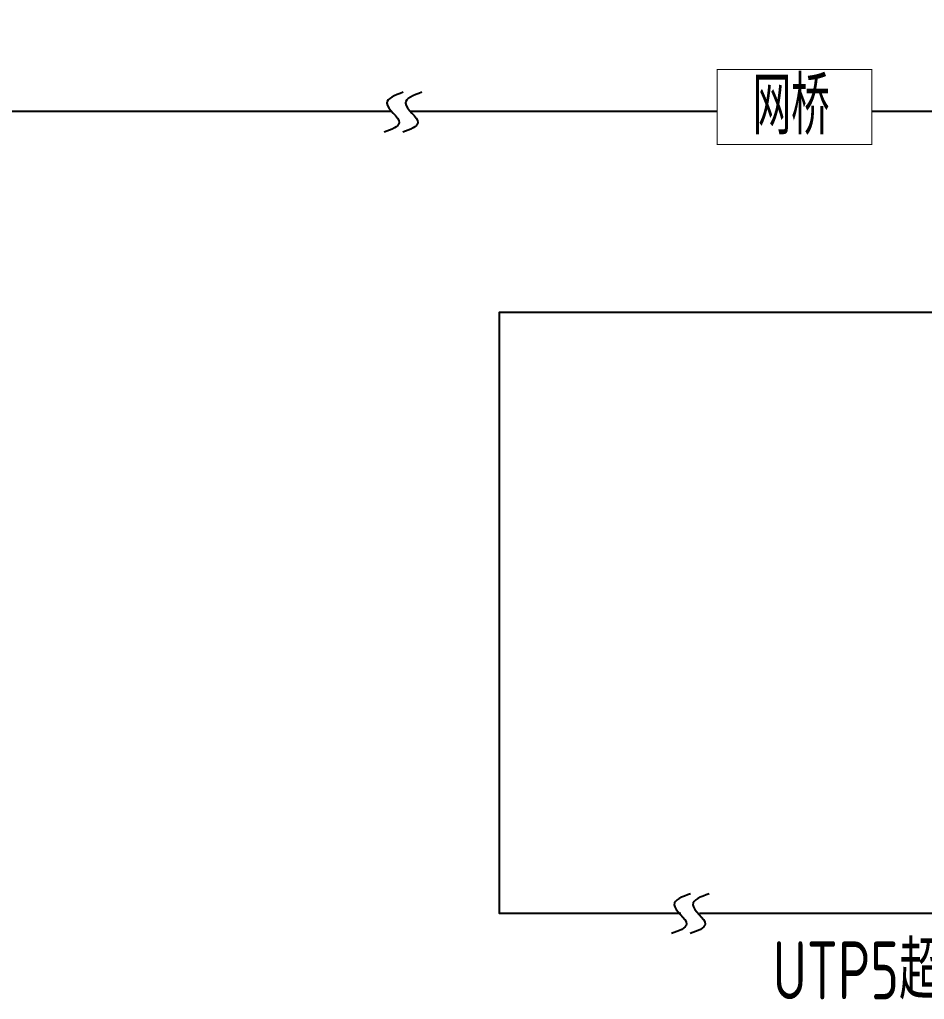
# Model space of a CAD drawing. Header units: millimetres. Extents: x -158656 to -149924, y -51573 to -51018.
# Drawn here: x -156983.5 to -156928.7, y -51229.8 to -51170.5 of the extents above; entities that cross this region are included whole.
import ezdxf

# ---------------------------------------------------------------- set-up
doc = ezdxf.new("R2010")
doc.units = ezdxf.units.MM
doc.header["$MEASUREMENT"] = 0
doc.layers.get('0').update_dxf_attribs({"lineweight": 15})
doc.layers.add('kindalt-文字', color=7, linetype='Continuous')
doc.layers.add('系统', color=7, linetype='Continuous')
doc.styles.add('XD2008', font='xd-hzs.shx', dxfattribs={"width": 0.7, "bigfont": 'xd-hztxt.shx'})

msp = doc.modelspace()

# ---------------------------------------------------------------- linework, layer by layer
at = {"color": 1, "const_width": 0.0673}
msp.add_lwpolyline([(-156941.283, -51173.559), (-156931.934, -51173.559), (-156931.934, -51178.101), (-156941.283, -51178.101)], close=True, dxfattribs=at)
at = {"layer": '系统', "color": 6}
for points in [[(-156660.054, -51170.565), (-156660.054, -51174.517), (-156660.054, -51188.249), (-156954.471, -51188.249), (-156954.471, -51224.578), (-156943.478, -51224.578)], [(-156913.032, -51170.543), (-156913.032, -51176.108), (-156931.934, -51176.108)], [(-156960.96, -51176.108), (-157029.452, -51176.108)], [(-156941.283, -51176.108), (-156959.831, -51176.108)], [(-156942.35, -51224.578), (-156912.442, -51224.578), (-156912.442, -51219.014)]]:
    msp.add_lwpolyline(points, dxfattribs=at)
for points in [[(-156960.276, -51174.937), (-156961.268, -51175.605), (-156960.523, -51176.774), (-156961.429, -51177.343)], [(-156959.148, -51174.937), (-156960.139, -51175.605), (-156959.394, -51176.774), (-156960.3, -51177.343)], [(-156942.894, -51223.407), (-156943.886, -51224.075), (-156943.141, -51225.245), (-156944.047, -51225.813)], [(-156941.766, -51223.407), (-156942.757, -51224.075), (-156942.012, -51225.245), (-156942.918, -51225.813)]]:
    msp.add_spline(points, degree=3, dxfattribs=at)

# ---------------------------------------------------------------- texts
at = {"color": 7, "style": 'XD2008', "width": 0.7}
msp.add_text('网桥', height=3.5, dxfattribs=at).set_placement((-156939.137, -51177.495))
at = {"layer": 'kindalt-文字', "ltscale": 2, "style": 'XD2008', "width": 0.8}
msp.add_text('UTP5超五类网线', height=3.5, dxfattribs=at).set_placement((-156937.924, -51229.797))

doc.saveas('drawing.dxf')
